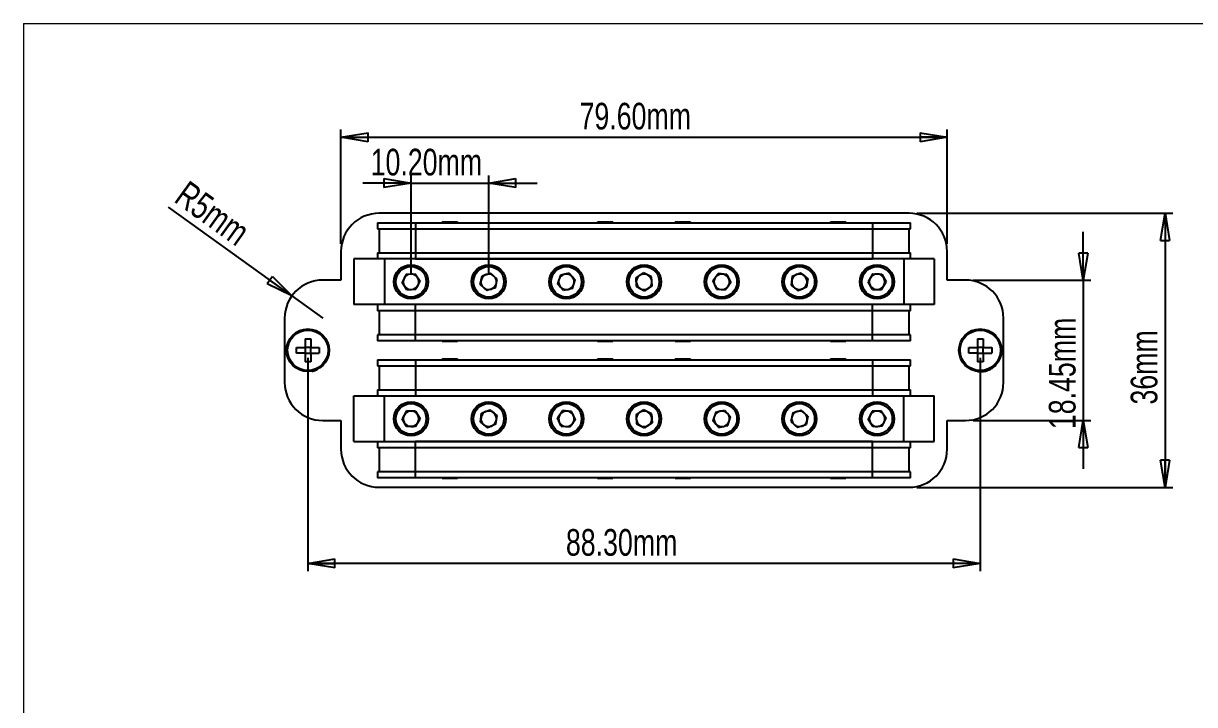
# Model space of a CAD drawing. Header units: millimetres. Extents: x 5 to 292, y 4 to 204.
# Drawn here: x 4.9 to 158.7, y 115 to 204.5 of the extents above; entities that cross this region are included whole.
import ezdxf

# ---------------------------------------------------------------- set-up
doc = ezdxf.new("R2010")
doc.units = ezdxf.units.MM
doc.layers.add('LAYER_1', color=179, linetype='Continuous')
doc.styles.add('SLDTEXTSTYLE0', font='TXT', dxfattribs={"width": 0.75})
doc.dimstyles.new('SLDDIMSTYLE0', dxfattribs={"dimtxt": 3.5, "dimasz": 3.556, "dimexe": 0, "dimexo": 0.0625, "dimgap": 0.875, "dimtad": 1, "dimrnd": 1e-09, "dimzin": 4, "dimdsep": 46, "dimtxsty": 'SLDTEXTSTYLE0', "dimblk1": 'CLOSED', "dimblk2": 'CLOSED', "dimsah": 1, "dimcen": 0.09, "dimadec": 0, "dimazin": 1, "dimtfac": 1, "dimtofl": 0, "dimtmove": 0, "dimatfit": 3, "dimldrblk": 'CLOSED', "dimfxl": 1, "dimfrac": 2, "dimtolj": 1, "dimtzin": 12, "dimarcsym": 0})
doc.dimstyles.new('SLDDIMSTYLE1', dxfattribs={"dimtxt": 3.5, "dimasz": 3.556, "dimexe": 0, "dimexo": 0.0625, "dimgap": 0.875, "dimtad": 1, "dimrnd": 1e-09, "dimzin": 12, "dimdsep": 46, "dimtxsty": 'SLDTEXTSTYLE0', "dimblk1": 'CLOSED', "dimblk2": 'CLOSED', "dimsah": 1, "dimcen": 0.09, "dimadec": 0, "dimazin": 3, "dimtfac": 1, "dimtmove": 0, "dimatfit": 0, "dimldrblk": 'CLOSED', "dimfxl": 1, "dimfrac": 2, "dimtolj": 1, "dimtzin": 12, "dimarcsym": 0})
doc.dimstyles.new('SLDDIMSTYLE2', dxfattribs={"dimtxt": 3.5, "dimasz": 3.556, "dimexe": 0, "dimexo": 0.0625, "dimgap": 0.875, "dimtad": 1, "dimrnd": 1e-09, "dimzin": 4, "dimdsep": 46, "dimtxsty": 'SLDTEXTSTYLE0', "dimblk1": 'CLOSED', "dimblk2": 'CLOSED', "dimsah": 1, "dimcen": 0.09, "dimadec": 0, "dimazin": 1, "dimtfac": 1, "dimtmove": 0, "dimatfit": 0, "dimldrblk": 'CLOSED', "dimfxl": 1, "dimfrac": 2, "dimtolj": 1, "dimtzin": 12, "dimarcsym": 0})
doc.dimstyles.new('SLDDIMSTYLE3', dxfattribs={"dimtxt": 3.5, "dimasz": 3.556, "dimexe": 0, "dimexo": 0.0625, "dimgap": 0.875, "dimtad": 1, "dimrnd": 1e-09, "dimzin": 12, "dimdsep": 46, "dimtxsty": 'SLDTEXTSTYLE0', "dimblk1": 'CLOSED', "dimblk2": 'CLOSED', "dimsah": 1, "dimcen": 0.09, "dimadec": 0, "dimazin": 3, "dimtfac": 1, "dimtofl": 0, "dimtmove": 0, "dimatfit": 3, "dimldrblk": 'CLOSED', "dimfxl": 1, "dimfrac": 2, "dimtolj": 1, "dimtzin": 12, "dimarcsym": 0})
doc.dimstyles.new('SLDDIMSTYLE4', dxfattribs={"dimtxt": 3.5, "dimasz": 3.556, "dimexe": 0, "dimexo": 0.0625, "dimgap": 0.875, "dimtad": 1, "dimrnd": 1e-09, "dimzin": 12, "dimdsep": 46, "dimtxsty": 'SLDTEXTSTYLE0', "dimblk1": 'CLOSED', "dimblk2": 'CLOSED', "dimsah": 1, "dimcen": 0, "dimadec": 0, "dimazin": 3, "dimtfac": 1, "dimtofl": 0, "dimtmove": 0, "dimatfit": 3, "dimldrblk": 'CLOSED', "dimfxl": 1, "dimfrac": 2, "dimtolj": 1, "dimtzin": 12, "dimarcsym": 0})

# ---------------------------------------------------------------- blocks, each defined once
blk = doc.blocks.new('_CLOSED')
at = {"color": 0, "linetype": 'ByBlock', "lineweight": -2}
for p, q in [((-1, 0.166667), (0, 0)), ((-1, 0.166667), (-1, -0.166667)), ((0, 0), (-1, -0.166667)), ((0, 0), (-1, 0))]:
    blk.add_line(p, q, dxfattribs=at)
blk = doc.blocks.new('_D_4')
at = {"layer": 'LAYER_1'}
for p, q in [((42.27, 160.53), (42.27, 132.53)), ((130.57, 160.53), (130.57, 132.53)), ((130.57, 133.53), (42.27, 133.53))]:
    blk.add_line(p, q, dxfattribs=at)
at = {"layer": 'LAYER_1', "xscale": 3.556, "yscale": 3.556, "rotation": 180}
blk.add_blockref('_CLOSED', (42.27, 133.53, 18.72), dxfattribs=at)
at = {"layer": 'LAYER_1', "xscale": 3.556, "yscale": 3.556}
blk.add_blockref('_CLOSED', (130.57, 133.53, 18.72), dxfattribs=at)
at = {"layer": 'LAYER_1', "insert": (76.16, 138.05), "char_height": 3.5, "attachment_point": 1, "style": 'SLDTEXTSTYLE0'}
blk.add_mtext('88.30mm', dxfattribs=at)
blk = doc.blocks.new('_D_5')
at = {"layer": 'LAYER_1'}
for p, q in [((55.82, 183.5), (49.47, 183.5)), ((55.82, 171.53), (55.82, 184.5)), ((55.82, 183.5), (66.02, 183.5)), ((66.02, 171.53), (66.02, 184.5)), ((66.02, 183.5), (72.37, 183.5))]:
    blk.add_line(p, q, dxfattribs=at)
at = {"layer": 'LAYER_1', "xscale": 3.556, "yscale": 3.556}
blk.add_blockref('_CLOSED', (55.82, 183.5, 18.72), dxfattribs=at)
at = {"layer": 'LAYER_1', "xscale": 3.556, "yscale": 3.556, "rotation": 180}
blk.add_blockref('_CLOSED', (66.02, 183.5, 18.72), dxfattribs=at)
at = {"layer": 'LAYER_1', "insert": (50.52, 188.01), "char_height": 3.5, "attachment_point": 1, "style": 'SLDTEXTSTYLE0'}
blk.add_mtext('10.20mm', dxfattribs=at)
blk = doc.blocks.new('_D_6')
at = {"layer": 'LAYER_1'}
for p, q in [((46.62, 175.53), (46.62, 190.53)), ((46.62, 189.53), (126.22, 189.53)), ((126.22, 175.53), (126.22, 190.53))]:
    blk.add_line(p, q, dxfattribs=at)
at = {"layer": 'LAYER_1', "xscale": 3.556, "yscale": 3.556, "rotation": 180}
blk.add_blockref('_CLOSED', (46.62, 189.53, 18.72), dxfattribs=at)
at = {"layer": 'LAYER_1', "xscale": 3.556, "yscale": 3.556}
blk.add_blockref('_CLOSED', (126.22, 189.53, 18.72), dxfattribs=at)
at = {"layer": 'LAYER_1', "insert": (77.95, 194.05), "char_height": 3.5, "attachment_point": 1, "style": 'SLDTEXTSTYLE0'}
blk.add_mtext('79.60mm', dxfattribs=at)
blk = doc.blocks.new('_D_7')
at = {"layer": 'LAYER_1'}
for p, q in [((144.09, 170.76), (144.09, 177.11)), ((129.62, 170.76), (145.09, 170.76)), ((144.09, 170.76), (144.09, 152.31)), ((129.62, 152.31), (145.09, 152.31)), ((144.09, 152.31), (144.09, 145.96))]:
    blk.add_line(p, q, dxfattribs=at)
at = {"layer": 'LAYER_1', "xscale": 3.556, "yscale": 3.556}
for p, rotation in [((144.09, 170.76, 18.72), 270), ((144.09, 152.31, 18.72), 90)]:
    blk.add_blockref('_CLOSED', p, dxfattribs=dict(at, rotation=rotation))
at = {"layer": 'LAYER_1', "insert": (139.58, 151.18), "char_height": 3.5, "attachment_point": 1, "rotation": 90, "style": 'SLDTEXTSTYLE0'}
blk.add_mtext('18.45mm', dxfattribs=at)
blk = doc.blocks.new('_D_8')
at = {"layer": 'LAYER_1'}
for p, q in [((122.22, 179.53), (155.84, 179.53)), ((154.84, 179.53), (154.84, 143.53)), ((122.22, 143.53), (155.84, 143.53))]:
    blk.add_line(p, q, dxfattribs=at)
at = {"layer": 'LAYER_1', "xscale": 3.556, "yscale": 3.556}
for p, rotation in [((154.84, 179.53, 18.72), 90), ((154.84, 143.53, 18.72), 270)]:
    blk.add_blockref('_CLOSED', p, dxfattribs=dict(at, rotation=rotation))
at = {"layer": 'LAYER_1', "insert": (150.33, 154.41), "char_height": 3.5, "attachment_point": 1, "rotation": 90, "style": 'SLDTEXTSTYLE0'}
blk.add_mtext('36mm', dxfattribs=at)
blk = doc.blocks.new('_D_9')
at = {"layer": 'LAYER_1'}
for q in [(23.96, 180.35), (44.22, 165.76)]:
    blk.add_line((40.17, 168.68), q, dxfattribs=at)
at = {"layer": 'LAYER_1', "xscale": 3.556, "yscale": 3.556, "rotation": 324.2401000734}
blk.add_blockref('_CLOSED', (40.17, 168.68, 18.72), dxfattribs=at)
at = {"layer": 'LAYER_1', "insert": (26.58, 183.98), "char_height": 3.5, "attachment_point": 1, "rotation": 324.2401, "style": 'SLDTEXTSTYLE0'}
blk.add_mtext('R5mm', dxfattribs=at)

msp = doc.modelspace()

# ---------------------------------------------------------------- linework, layer by layer
at = {"color": 7, "linetype": 'Continuous', "lineweight": 18}
for q in [(291.92, 204.48), (4.92, 4.48)]:
    msp.add_line((4.92, 204.48), q, dxfattribs=at)
at = {"color": 7, "linetype": 'Continuous', "lineweight": 25}
for p, q in [((121.223, 179.534), (51.623, 179.534)), ((51.423, 178.294), (51.423, 177.494)), ((51.423, 178.294), (56.423, 178.294)), ((51.423, 177.494), (56.423, 177.494)), ((51.623, 177.494), (51.623, 174.334)), ((56.423, 178.294), (56.423, 177.494)), ((56.423, 178.294), (116.423, 178.294)), ((56.423, 177.494), (116.423, 177.494)), ((56.423, 177.494), (56.423, 174.334)), ((59.923, 178.394), (59.923, 178.294)), ((59.923, 178.394), (60.946, 178.394)), ((60.946, 178.394), (61.923, 178.394)), ((61.923, 178.294), (61.923, 178.394)), ((80.323, 178.394), (80.323, 178.294)), ((80.323, 178.394), (81.346, 178.394)), ((81.346, 178.394), (82.323, 178.394)), ((82.323, 178.294), (82.323, 178.394)), ((90.523, 178.394), (90.523, 178.294)), ((90.523, 178.394), (91.546, 178.394)), ((91.546, 178.394), (92.523, 178.394)), ((92.523, 178.294), (92.523, 178.394)), ((110.923, 178.394), (110.923, 178.294)), ((110.923, 178.394), (111.923, 178.394)), ((111.923, 178.394), (112.923, 178.394)), ((112.923, 178.294), (112.923, 178.394)), ((116.423, 178.294), (116.423, 177.494)), ((116.423, 178.294), (121.423, 178.294)), ((116.423, 177.494), (121.423, 177.494)), ((116.423, 177.494), (116.423, 174.334)), ((121.223, 174.334), (121.223, 177.494)), ((121.423, 177.494), (121.423, 178.294)), ((46.623, 174.534), (46.623, 170.759)), ((51.423, 174.334), (51.423, 173.534)), ((51.423, 174.334), (56.423, 174.334)), ((56.423, 174.334), (56.423, 173.534)), ((56.423, 174.334), (116.423, 174.334)), ((116.423, 174.334), (116.423, 173.534)), ((116.423, 174.334), (121.423, 174.334)), ((121.423, 173.534), (121.423, 174.334)), ((126.223, 170.759), (126.223, 174.534)), ((48.323, 173.534), (48.323, 167.534)), ((52.323, 173.534), (48.323, 173.534)), ((52.323, 173.534), (52.323, 167.534)), ((120.523, 173.534), (52.323, 173.534)), ((56.423, 173.534), (116.423, 173.534)), ((120.523, 173.534), (120.523, 167.534)), ((124.523, 173.534), (120.523, 173.534)), ((124.523, 173.534), (124.523, 167.534)), ((46.623, 170.759), (44.223, 170.759)), ((55.177, 171.522), (54.644, 170.469)), ((55.177, 171.522), (56.356, 171.588)), ((56.356, 171.588), (57.002, 170.6)), ((64.899, 170.171), (65.147, 171.325)), ((65.147, 171.325), (66.27, 171.689)), ((67.146, 170.897), (66.27, 171.689)), ((66.899, 169.743), (67.146, 170.897)), ((75.43, 171.409), (75.069, 170.285)), ((76.584, 171.658), (75.43, 171.409)), ((76.584, 171.658), (77.377, 170.783)), ((77.016, 169.659), (77.377, 170.783)), ((85.373, 171.074), (86.366, 171.713)), ((85.43, 169.895), (85.373, 171.074)), ((87.416, 171.173), (86.366, 171.713)), ((87.473, 169.994), (87.416, 171.173)), ((95.447, 170.646), (96.132, 171.608)), ((97.307, 171.496), (96.132, 171.608)), ((97.307, 171.496), (97.798, 170.423)), ((105.89, 171.257), (105.73, 170.087)), ((105.89, 171.257), (106.982, 171.704)), ((107.916, 170.981), (106.982, 171.704)), ((107.916, 170.981), (107.756, 169.811)), ((116.443, 171.563), (115.842, 170.546)), ((116.443, 171.563), (117.624, 171.551)), ((117.624, 171.551), (118.203, 170.522)), ((128.623, 170.759), (126.223, 170.759)), ((55.29, 169.48), (54.644, 170.469)), ((55.29, 169.48), (56.469, 169.546)), ((56.469, 169.546), (57.002, 170.6)), ((64.899, 170.171), (65.776, 169.38)), ((66.899, 169.743), (65.776, 169.38)), ((75.861, 169.41), (75.069, 170.285)), ((77.016, 169.659), (75.861, 169.41)), ((85.43, 169.895), (86.48, 169.355)), ((87.473, 169.994), (86.48, 169.355)), ((95.447, 170.646), (95.939, 169.572)), ((95.939, 169.572), (97.114, 169.46)), ((97.798, 170.423), (97.114, 169.46)), ((105.73, 170.087), (106.663, 169.364)), ((107.756, 169.811), (106.663, 169.364)), ((116.422, 169.518), (115.842, 170.546)), ((116.422, 169.518), (117.603, 169.506)), ((117.603, 169.506), (118.203, 170.522)), ((52.323, 167.534), (48.323, 167.534)), ((51.423, 167.534), (51.423, 166.734)), ((56.423, 166.734), (51.423, 166.734)), ((51.623, 166.734), (51.623, 163.574)), ((120.523, 167.534), (52.323, 167.534)), ((56.423, 166.734), (56.423, 167.534)), ((116.423, 167.534), (56.423, 167.534)), ((116.423, 166.734), (56.423, 166.734)), ((56.423, 163.574), (56.423, 166.734)), ((116.423, 166.734), (116.423, 167.534)), ((121.423, 166.734), (116.423, 166.734)), ((116.423, 163.574), (116.423, 166.734)), ((124.523, 167.534), (120.523, 167.534)), ((121.223, 163.574), (121.223, 166.734)), ((121.423, 166.734), (121.423, 167.534)), ((39.223, 165.759), (39.223, 157.309)), ((133.623, 157.309), (133.623, 165.759)), ((41.898, 163.034), (42.648, 163.034)), ((41.898, 163.034), (41.898, 161.909)), ((42.648, 163.034), (42.648, 161.909)), ((51.423, 163.574), (51.423, 162.774)), ((56.423, 163.574), (51.423, 163.574)), ((56.423, 162.774), (56.423, 163.574)), ((116.423, 163.574), (56.423, 163.574)), ((116.423, 162.774), (116.423, 163.574)), ((121.423, 163.574), (116.423, 163.574)), ((121.423, 162.774), (121.423, 163.574)), ((130.198, 163.034), (130.948, 163.034)), ((130.198, 163.034), (130.198, 161.909)), ((130.948, 163.034), (130.948, 161.909)), ((40.773, 161.909), (41.898, 161.909)), ((40.773, 161.159), (40.773, 161.909)), ((42.648, 161.909), (41.898, 161.909)), ((41.898, 161.909), (41.898, 161.159)), ((42.648, 161.909), (43.773, 161.909)), ((42.648, 161.159), (42.648, 161.909)), ((43.773, 161.909), (43.773, 161.159)), ((56.423, 162.774), (51.423, 162.774)), ((116.423, 162.774), (56.423, 162.774)), ((59.923, 162.774), (59.923, 162.674)), ((61.923, 162.674), (59.923, 162.674)), ((61.923, 162.674), (61.923, 162.774)), ((80.323, 162.774), (80.323, 162.674)), ((82.323, 162.674), (80.323, 162.674)), ((82.323, 162.674), (82.323, 162.774)), ((90.523, 162.774), (90.523, 162.674)), ((92.523, 162.674), (90.523, 162.674)), ((92.523, 162.674), (92.523, 162.774)), ((110.923, 162.774), (110.923, 162.674)), ((112.923, 162.674), (110.923, 162.674)), ((112.923, 162.674), (112.923, 162.774)), ((121.423, 162.774), (116.423, 162.774)), ((129.073, 161.909), (130.198, 161.909)), ((129.073, 161.159), (129.073, 161.909)), ((130.948, 161.909), (130.198, 161.909)), ((130.198, 161.909), (130.198, 161.159)), ((130.948, 161.909), (132.073, 161.909)), ((130.948, 161.159), (130.948, 161.909)), ((132.073, 161.909), (132.073, 161.159)), ((41.898, 161.159), (40.773, 161.159)), ((41.898, 161.159), (41.898, 160.034)), ((41.898, 161.159), (42.648, 161.159)), ((42.648, 160.034), (41.898, 160.034)), ((42.648, 161.159), (42.648, 160.034)), ((42.648, 161.159), (43.773, 161.159)), ((51.423, 160.294), (51.423, 159.494)), ((51.423, 160.294), (56.423, 160.294)), ((56.423, 160.294), (56.423, 159.494)), ((56.423, 160.294), (116.423, 160.294)), ((59.923, 160.394), (59.923, 160.294)), ((59.923, 160.394), (61.923, 160.394)), ((61.923, 160.294), (61.923, 160.394)), ((80.323, 160.394), (80.323, 160.294)), ((80.323, 160.394), (82.323, 160.394)), ((82.323, 160.294), (82.323, 160.394)), ((90.523, 160.394), (90.523, 160.294)), ((90.523, 160.394), (92.523, 160.394)), ((92.523, 160.294), (92.523, 160.394)), ((110.923, 160.394), (110.923, 160.294)), ((110.923, 160.394), (112.923, 160.394)), ((112.923, 160.294), (112.923, 160.394)), ((116.423, 160.294), (116.423, 159.494)), ((116.423, 160.294), (121.423, 160.294)), ((121.423, 159.494), (121.423, 160.294)), ((130.198, 161.159), (129.073, 161.159)), ((130.198, 161.159), (130.198, 160.034)), ((130.198, 161.159), (130.948, 161.159)), ((130.948, 160.034), (130.198, 160.034)), ((130.948, 161.159), (130.948, 160.034)), ((130.948, 161.159), (132.073, 161.159)), ((42.84, 158.798), (42.921, 158.809)), ((42.921, 158.81), (42.921, 158.809)), ((51.423, 159.494), (56.423, 159.494)), ((51.623, 159.494), (51.623, 156.334)), ((56.423, 159.494), (116.423, 159.494)), ((56.423, 159.494), (56.423, 156.334)), ((116.423, 159.494), (121.423, 159.494)), ((116.423, 159.494), (116.423, 156.334)), ((121.223, 156.334), (121.223, 159.494)), ((132.468, 159.473), (132.475, 159.466)), ((132.475, 159.466), (132.632, 159.643)), ((48.323, 149.534), (48.323, 155.534)), ((48.323, 155.534), (52.323, 155.534)), ((51.423, 156.334), (51.423, 155.534)), ((51.423, 156.334), (56.423, 156.334)), ((52.323, 149.534), (52.323, 155.534)), ((52.323, 155.534), (120.523, 155.534)), ((56.423, 156.334), (56.423, 155.534)), ((56.423, 156.334), (116.423, 156.334)), ((56.423, 155.534), (116.423, 155.534)), ((116.423, 156.334), (116.423, 155.534)), ((116.423, 156.334), (121.423, 156.334)), ((120.523, 149.534), (120.523, 155.534)), ((120.523, 155.534), (124.523, 155.534)), ((121.423, 155.534), (121.423, 156.334)), ((124.523, 149.534), (124.523, 155.534)), ((44.223, 152.309), (46.623, 152.309)), ((46.623, 152.309), (46.623, 148.534)), ((55.243, 153.563), (54.642, 152.546)), ((55.222, 151.518), (54.642, 152.546)), ((56.424, 153.551), (55.243, 153.563)), ((56.403, 151.506), (57.003, 152.522)), ((56.424, 153.551), (57.003, 152.522)), ((64.93, 152.087), (65.09, 153.257)), ((65.09, 153.257), (66.182, 153.704)), ((67.116, 152.981), (66.182, 153.704)), ((66.956, 151.811), (67.116, 152.981)), ((75.047, 152.646), (75.732, 153.608)), ((75.539, 151.572), (75.047, 152.646)), ((76.907, 153.496), (75.732, 153.608)), ((77.398, 152.423), (76.714, 151.46)), ((77.398, 152.423), (76.907, 153.496)), ((85.373, 153.074), (86.366, 153.713)), ((85.373, 153.074), (85.43, 151.895)), ((87.416, 153.173), (86.366, 153.713)), ((87.416, 153.173), (87.473, 151.994)), ((95.83, 153.409), (95.469, 152.285)), ((96.261, 151.41), (95.469, 152.285)), ((95.83, 153.409), (96.984, 153.658)), ((96.984, 153.658), (97.777, 152.783)), ((97.416, 151.659), (97.777, 152.783)), ((105.947, 153.325), (105.699, 152.171)), ((105.947, 153.325), (107.07, 153.689)), ((107.946, 152.897), (107.07, 153.689)), ((107.946, 152.897), (107.699, 151.743)), ((116.377, 153.522), (115.844, 152.469)), ((116.49, 151.48), (115.844, 152.469)), ((117.556, 153.588), (116.377, 153.522)), ((117.556, 153.588), (118.202, 152.6)), ((117.669, 151.546), (118.202, 152.6)), ((126.223, 152.309), (128.623, 152.309)), ((126.223, 148.534), (126.223, 152.309)), ((56.403, 151.506), (55.222, 151.518)), ((64.93, 152.087), (65.863, 151.364)), ((66.956, 151.811), (65.863, 151.364)), ((75.539, 151.572), (76.714, 151.46)), ((85.43, 151.895), (86.48, 151.355)), ((87.473, 151.994), (86.48, 151.355)), ((96.261, 151.41), (97.416, 151.659)), ((105.699, 152.171), (106.576, 151.38)), ((107.699, 151.743), (106.576, 151.38)), ((117.669, 151.546), (116.49, 151.48)), ((48.323, 149.534), (52.323, 149.534)), ((51.423, 149.534), (51.423, 148.734)), ((52.323, 149.534), (120.523, 149.534)), ((56.423, 148.734), (56.423, 149.534)), ((116.423, 149.534), (56.423, 149.534)), ((116.423, 148.734), (116.423, 149.534)), ((120.523, 149.534), (124.523, 149.534)), ((121.423, 148.734), (121.423, 149.534)), ((56.423, 148.734), (51.423, 148.734)), ((51.623, 148.734), (51.623, 145.574)), ((116.423, 148.734), (56.423, 148.734)), ((56.423, 145.574), (56.423, 148.734)), ((121.423, 148.734), (116.423, 148.734)), ((116.423, 145.574), (116.423, 148.734)), ((121.223, 145.574), (121.223, 148.734)), ((51.423, 145.574), (51.423, 144.774)), ((56.423, 145.574), (51.423, 145.574)), ((56.423, 144.774), (51.423, 144.774)), ((56.423, 144.774), (56.423, 145.574)), ((116.423, 145.574), (56.423, 145.574)), ((116.423, 144.774), (56.423, 144.774)), ((59.923, 144.774), (59.923, 144.674)), ((60.923, 144.674), (59.923, 144.674)), ((61.923, 144.674), (60.923, 144.674)), ((61.923, 144.674), (61.923, 144.774)), ((80.323, 144.774), (80.323, 144.674)), ((81.3, 144.674), (80.323, 144.674)), ((82.323, 144.674), (81.3, 144.674)), ((82.323, 144.674), (82.323, 144.774)), ((90.523, 144.774), (90.523, 144.674)), ((91.5, 144.674), (90.523, 144.674)), ((92.523, 144.674), (91.5, 144.674)), ((92.523, 144.674), (92.523, 144.774)), ((110.923, 144.774), (110.923, 144.674)), ((111.9, 144.674), (110.923, 144.674)), ((112.923, 144.674), (111.9, 144.674)), ((112.923, 144.674), (112.923, 144.774)), ((116.423, 144.774), (116.423, 145.574)), ((121.423, 145.574), (116.423, 145.574)), ((121.423, 144.774), (116.423, 144.774)), ((121.423, 144.774), (121.423, 145.574)), ((51.623, 143.534), (121.223, 143.534))]:
    msp.add_line(p, q, dxfattribs=at)
for centre, radius in [((55.823, 170.534), 2.25), ((55.823, 170.534), 2), ((66.023, 170.534), 2.25), ((66.023, 170.534), 2), ((76.223, 170.534), 2.25), ((76.223, 170.534), 2), ((86.423, 170.534), 2.25), ((86.423, 170.534), 2), ((96.623, 170.534), 2.25), ((96.623, 170.534), 2), ((106.823, 170.534), 2.25), ((106.823, 170.534), 2), ((117.023, 170.534), 2.25), ((117.023, 170.534), 2), ((42.273, 161.534), 2.8), ((42.273, 161.534), 2.657), ((130.573, 161.534), 2.8), ((130.573, 161.534), 2.657), ((55.823, 152.534), 2.25), ((55.823, 152.534), 2), ((66.023, 152.534), 2.25), ((66.023, 152.534), 2), ((76.223, 152.534), 2.25), ((76.223, 152.534), 2), ((86.423, 152.534), 2.25), ((86.423, 152.534), 2), ((96.623, 152.534), 2.25), ((96.623, 152.534), 2), ((106.823, 152.534), 2.25), ((106.823, 152.534), 2), ((117.023, 152.534), 2.25), ((117.023, 152.534), 2)]:
    msp.add_circle(centre, radius, dxfattribs=at)
for centre, radius, start, end in [((51.623, 174.534), 5, 90, 180), ((121.223, 174.534), 5, 0, 90), ((44.223, 165.759), 5, 90, 180), ((55.823, 170.534), 1.023, 153.1798, 213.1798), ((55.823, 170.534), 1.023, 93.1798, 153.1798), ((55.823, 170.534), 1.023, 33.1798, 93.1798), ((55.823, 170.534), 1.023, 333.1798, 33.1798), ((66.023, 170.534), 1.023, 167.91867, 227.91867), ((66.023, 170.534), 1.023, 107.91867, 167.91867), ((66.023, 170.534), 1.023, 47.91867, 107.91867), ((66.023, 170.534), 1.023, 347.91867, 47.91867), ((76.223, 170.534), 1.023, 162.17655, 222.17655), ((76.223, 170.534), 1.023, 102.17655, 162.17655), ((76.223, 170.534), 1.023, 42.17655, 102.17655), ((76.223, 170.534), 1.022, 342.17655, 42.17655), ((86.423, 170.534), 1.023, 122.77458, 182.77458), ((86.423, 170.534), 1.023, 62.77458, 122.77458), ((86.423, 170.534), 1.023, 2.77458, 62.77458), ((96.623, 170.534), 1.023, 144.5752, 204.5752), ((96.623, 170.534), 1.023, 84.5752, 144.5752), ((96.623, 170.534), 1.023, 24.5752, 84.5752), ((96.623, 170.534), 1.023, 324.5752, 24.5752), ((106.823, 170.534), 1.023, 112.23296, 172.23296), ((106.823, 170.534), 1.023, 52.23296, 112.23296), ((106.823, 170.534), 1.023, 352.23296, 52.23296), ((117.023, 170.534), 1.023, 149.41239, 209.41239), ((117.023, 170.534), 1.023, 89.41239, 149.41239), ((117.023, 170.534), 1.023, 29.41239, 89.41239), ((117.023, 170.534), 1.023, 329.41239, 29.41239), ((128.623, 165.759), 5, 0, 90), ((55.823, 170.534), 1.023, 213.1798, 273.1798), ((55.823, 170.534), 1.023, 273.1798, 333.1798), ((66.023, 170.534), 1.022, 227.91867, 287.91867), ((66.023, 170.534), 1.023, 287.91867, 347.91867), ((76.223, 170.534), 1.023, 222.17655, 282.17655), ((76.223, 170.534), 1.023, 282.17655, 342.17655), ((86.423, 170.534), 1.022, 182.77458, 242.77458), ((86.423, 170.534), 1.022, 242.77458, 302.77458), ((86.423, 170.534), 1.023, 302.77458, 2.77458), ((96.623, 170.534), 1.022, 204.5752, 264.5752), ((96.623, 170.534), 1.023, 264.5752, 324.5752), ((106.823, 170.534), 1.023, 172.23296, 232.23296), ((106.823, 170.534), 1.022, 232.23296, 292.23296), ((106.823, 170.534), 1.023, 292.23296, 352.23296), ((117.023, 170.534), 1.022, 209.41239, 269.41239), ((117.023, 170.534), 1.022, 269.41239, 329.41239), ((44.223, 157.309), 5, 180, 270), ((128.623, 157.309), 5, 270, 0), ((55.823, 152.534), 1.022, 149.41239, 209.41239), ((55.823, 152.534), 1.022, 89.41239, 149.41239), ((55.823, 152.534), 1.023, 29.41239, 89.41239), ((55.823, 152.534), 1.023, 329.41239, 29.41239), ((66.023, 152.534), 1.023, 172.23296, 232.23296), ((66.023, 152.534), 1.023, 112.23296, 172.23296), ((66.023, 152.534), 1.022, 52.23296, 112.23296), ((66.023, 152.534), 1.022, 292.23296, 352.23296), ((66.023, 152.534), 1.022, 352.23296, 52.23296), ((76.223, 152.534), 1.022, 144.5752, 204.5752), ((76.223, 152.534), 1.022, 84.5752, 144.5752), ((76.223, 152.534), 1.023, 24.5752, 84.5752), ((76.223, 152.534), 1.023, 324.5752, 24.5752), ((86.423, 152.534), 1.023, 122.77458, 182.77458), ((86.423, 152.534), 1.022, 182.77458, 242.77458), ((86.423, 152.534), 1.023, 62.77458, 122.77458), ((86.423, 152.534), 1.023, 2.77458, 62.77458), ((86.423, 152.534), 1.023, 302.77458, 2.77458), ((96.623, 152.534), 1.023, 162.17655, 222.17655), ((96.623, 152.534), 1.023, 102.17655, 162.17655), ((96.623, 152.534), 1.023, 42.17655, 102.17655), ((96.623, 152.534), 1.023, 342.17655, 42.17655), ((106.823, 152.534), 1.022, 167.91867, 227.91867), ((106.823, 152.534), 1.023, 107.91867, 167.91867), ((106.823, 152.534), 1.023, 47.91867, 107.91867), ((106.823, 152.534), 1.023, 287.91867, 347.91867), ((106.823, 152.534), 1.023, 347.91867, 47.91867), ((117.023, 152.534), 1.023, 153.1798, 213.1798), ((117.023, 152.534), 1.023, 93.1798, 153.1798), ((117.023, 152.534), 1.023, 33.1798, 93.1798), ((117.023, 152.534), 1.023, 333.1798, 33.1798), ((55.823, 152.534), 1.022, 209.41239, 269.41239), ((55.823, 152.534), 1.023, 269.41239, 329.41239), ((66.023, 152.534), 1.023, 232.23296, 292.23296), ((76.223, 152.534), 1.022, 204.5752, 264.5752), ((76.223, 152.534), 1.023, 264.5752, 324.5752), ((86.423, 152.534), 1.023, 242.77458, 302.77458), ((96.623, 152.534), 1.022, 222.17655, 282.17655), ((96.623, 152.534), 1.022, 282.17655, 342.17655), ((106.823, 152.534), 1.023, 227.91867, 287.91867), ((117.023, 152.534), 1.022, 213.1798, 273.1798), ((117.023, 152.534), 1.022, 273.1798, 333.1798), ((51.623, 148.534), 5, 180, 270), ((121.223, 148.534), 5, 270, 0)]:
    msp.add_arc(centre, radius, start, end, dxfattribs=at)
for points, knots in [([(42.921, 158.809), (43.087, 158.854), (43.308, 158.914), (43.503, 159.031), (43.552, 159.06)], [0, 0, 0, 0, 0.748159, 1, 1, 1, 1]), ([(130.214, 158.758), (130.274, 158.75), (130.465, 158.722), (130.784, 158.726), (131.184, 158.78), (131.606, 158.905), (132.06, 159.122), (132.332, 159.348), (132.475, 159.466)], [0, 0, 0, 0, 0.0746106, 0.235976, 0.3887583, 0.5686934, 0.773827, 1, 1, 1, 1])]:
    msp.add_open_spline(points, degree=3, knots=knots, dxfattribs=at)

# ---------------------------------------------------------------- dimensions: what is measured, and where the dimension line sits
at = {"layer": 'LAYER_1'}
for base, p1, p2, dimstyle, picture, middle in [((126.223, 189.534), (46.623, 174.534), (126.223, 174.534), 'SLDDIMSTYLE0', '_D_6', (88.142, 189.534)), ((66.023, 183.499), (55.823, 170.534), (66.023, 170.534), 'SLDDIMSTYLE2', '_D_5', (60.713, 183.499)), ((42.273, 133.534), (130.573, 161.534), (42.273, 161.534), 'SLDDIMSTYLE0', '_D_4', (86.357, 133.534))]:
    dim = msp.add_linear_dim(base=base, p1=p1, p2=p2, dimstyle=dimstyle, dxfattribs=at)
    dim.commit()
    dim.dimension.update_dxf_attribs({"geometry": picture, "text_midpoint": middle, "dimtype": 160})
dim = msp.add_radius_dim(center=(44.223, 165.759), mpoint=(40.166, 168.681), dimstyle='SLDDIMSTYLE4', dxfattribs=at)
dim.commit()
dim.dimension.update_dxf_attribs({"geometry": '_D_9', "text_midpoint": (29.544, 176.33), "dimtype": 164})
for base, p1, p2, dimstyle, picture, middle in [((154.844, 143.534), (121.223, 179.534), (121.223, 143.534), 'SLDDIMSTYLE3', '_D_8', (154.844, 161.369)), ((144.091, 152.309), (128.623, 170.759), (128.623, 152.309), 'SLDDIMSTYLE1', '_D_7', (144.091, 161.369))]:
    dim = msp.add_linear_dim(base=base, p1=p1, p2=p2, angle=90, dimstyle=dimstyle, dxfattribs=at)
    dim.commit()
    dim.dimension.update_dxf_attribs({"geometry": picture, "text_midpoint": middle, "dimtype": 160})

doc.saveas('drawing.dxf')
